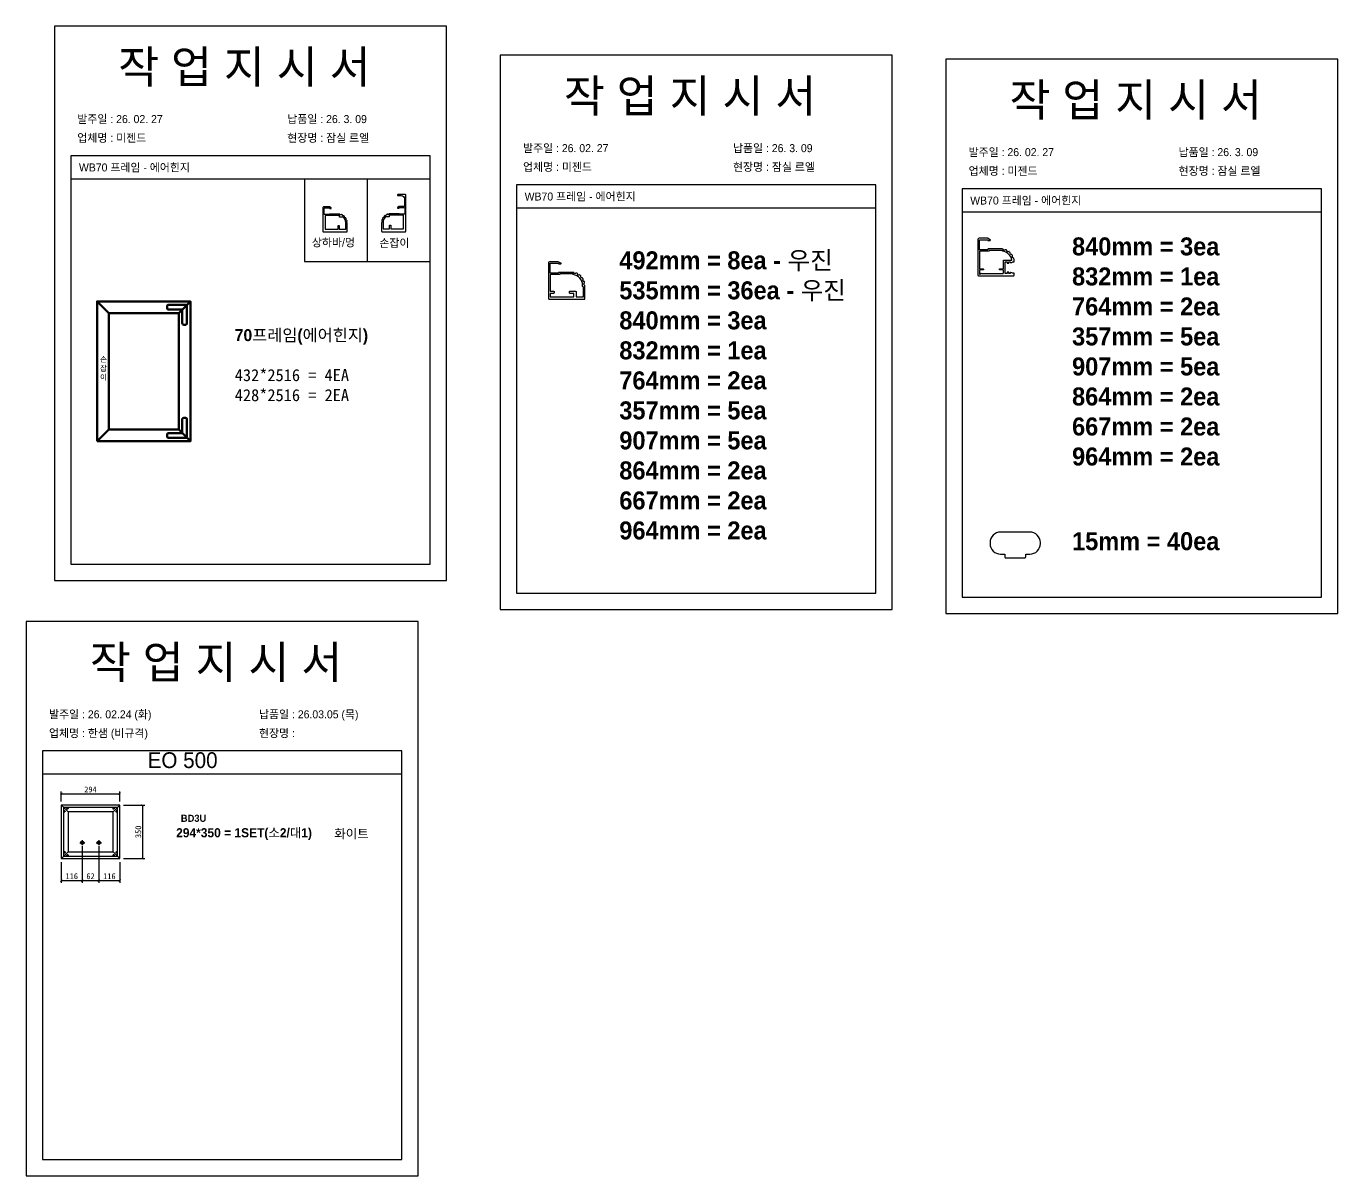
# Model space of a CAD drawing. Header units: millimetres. Extents: x -44117 to 256353, y -2095463 to 65325.
# Drawn here: x 113216 to 118837, y -745975 to -741048 of the extents above; entities that cross this region are included whole.
import ezdxf

# ---------------------------------------------------------------- set-up
doc = ezdxf.new("R2010")
doc.units = ezdxf.units.MM
doc.header["$LTSCALE"] = 10
doc.linetypes.add('CENTER', pattern=[50.8, 31.75, -6.35, 6.35, -6.35])
doc.linetypes.add('HIDDEN', pattern=[9.525, 6.35, -3.175])
doc.layers.add('CENTER', color=4, linetype='CENTER')
doc.layers.add('HIDDEN', color=3, linetype='HIDDEN')
doc.layers.add('Layer1', color=7, linetype='Continuous', lineweight=70)
doc.styles.add('MtX_Gulim', font='')
doc.styles.get('MtX_Gulim').set_extended_font_data('Gulim', bold=True)
doc.dimstyles.new('ISO-25', dxfattribs={"dimtxt": 2.5, "dimasz": 2.5, "dimexe": 1, "dimexo": 1, "dimtad": 1, "dimtxsty": 'Standard', "dimblk": 'ARCHTICK', "dimcen": 2.5, "dimadec": 0, "dimazin": 0, "dimtfac": 1, "dimtmove": 0, "dimatfit": 3, "dimfxl": 0, "dimarcsym": 0})

# ---------------------------------------------------------------- blocks, each defined once
blk = doc.blocks.new('28-B')
blk.add_circle((0, 0), 10)
at = {"layer": 'CENTER'}
for p, q in [((-16.7, 0), (16.7, 0)), ((0, 16.7), (0, -16.7))]:
    blk.add_line(p, q, dxfattribs=at)
blk = doc.blocks.new('_ArchTick')
at = {"color": 0, "linetype": 'ByBlock', "const_width": 0.15}
blk.add_lwpolyline([(-0.5, -0.5), (0.5, 0.5)], dxfattribs=at)
blk = doc.blocks.new('*D5008')
at = {"color": 0, "lineweight": -2}
for p, q in [((113455.7, -744562.5), (113455.7, -744720.2)), ((113365.7, -744630.6), (113365.7, -744720.2)), ((113365.7, -744710.2), (113455.7, -744710.2))]:
    blk.add_line(p, q, dxfattribs=at)
at = {"layer": 'Defpoints', "color": 0}
for p in [(113455.7, -744547.5), (113365.7, -744615.6), (113455.7, -744710.2)]:
    blk.add_point(p, dxfattribs=at)
at = {"color": 0, "lineweight": -2, "xscale": 10, "yscale": 10, "zscale": 10, "rotation": 180}
blk.add_blockref('_ArchTick', (113365.7, -744710.2), dxfattribs=at)
at = {"color": 0, "lineweight": -2, "xscale": 10, "yscale": 10, "zscale": 10}
blk.add_blockref('_ArchTick', (113455.7, -744710.2), dxfattribs=at)
at = {"color": 0, "insert": (113410.7, -744691.4), "char_height": 25, "attachment_point": 5}
blk.add_mtext('116', dxfattribs=at)
blk = doc.blocks.new('*D5009')
at = {"color": 0, "lineweight": -2}
for p, q in [((113527, -744562.5), (113527, -744720.2)), ((113617, -744630.6), (113617, -744720.2)), ((113527, -744710.2), (113617, -744710.2))]:
    blk.add_line(p, q, dxfattribs=at)
at = {"layer": 'Defpoints', "color": 0}
for p in [(113527, -744547.5), (113617, -744615.6), (113617, -744710.2)]:
    blk.add_point(p, dxfattribs=at)
at = {"color": 0, "lineweight": -2, "xscale": 10, "yscale": 10, "zscale": 10, "rotation": 180}
blk.add_blockref('_ArchTick', (113527, -744710.2), dxfattribs=at)
at = {"color": 0, "lineweight": -2, "xscale": 10, "yscale": 10, "zscale": 10}
blk.add_blockref('_ArchTick', (113617, -744710.2), dxfattribs=at)
at = {"color": 0, "insert": (113572, -744691.4), "char_height": 25, "attachment_point": 5}
blk.add_mtext('116', dxfattribs=at)
blk = doc.blocks.new('*D5010')
at = {"color": 0, "lineweight": -2}
for p, q in [((113455.7, -744562.5), (113455.7, -744720.2)), ((113527, -744562.5), (113527, -744720.2)), ((113455.7, -744710.2), (113527, -744710.2))]:
    blk.add_line(p, q, dxfattribs=at)
at = {"layer": 'Defpoints', "color": 0}
for p in [(113455.7, -744547.5), (113527, -744547.5), (113527, -744710.2)]:
    blk.add_point(p, dxfattribs=at)
at = {"color": 0, "lineweight": -2, "xscale": 10, "yscale": 10, "zscale": 10, "rotation": 180}
blk.add_blockref('_ArchTick', (113455.7, -744710.2), dxfattribs=at)
at = {"color": 0, "lineweight": -2, "xscale": 10, "yscale": 10, "zscale": 10}
blk.add_blockref('_ArchTick', (113527, -744710.2), dxfattribs=at)
at = {"color": 0, "insert": (113491.3, -744691.4), "char_height": 25, "attachment_point": 5}
blk.add_mtext('62', dxfattribs=at)
blk = doc.blocks.new('*D5011')
at = {"color": 0, "lineweight": -2}
for p, q in [((113632, -744387.1), (113724.6, -744387.1)), ((113714.6, -744387.1), (113714.6, -744614.9)), ((113632, -744614.9), (113724.6, -744614.9))]:
    blk.add_line(p, q, dxfattribs=at)
at = {"layer": 'Defpoints', "color": 0}
for p in [(113617, -744387.1), (113617, -744614.9), (113714.6, -744614.9)]:
    blk.add_point(p, dxfattribs=at)
at = {"color": 0, "lineweight": -2, "xscale": 10, "yscale": 10, "zscale": 10}
for p, rotation in [((113714.6, -744387.1), 90), ((113714.6, -744614.9), 270)]:
    blk.add_blockref('_ArchTick', p, dxfattribs=dict(at, rotation=rotation))
at = {"color": 0, "insert": (113695.8, -744501), "char_height": 25, "attachment_point": 5, "rotation": 90}
blk.add_mtext('350', dxfattribs=at)
blk = doc.blocks.new('*D5012')
at = {"color": 0, "lineweight": -2}
for p, q in [((113365.7, -744371.5), (113365.7, -744328.2)), ((113365.7, -744338.2), (113616.3, -744338.2)), ((113616.3, -744371.5), (113616.3, -744328.2))]:
    blk.add_line(p, q, dxfattribs=at)
at = {"layer": 'Defpoints', "color": 0}
for p in [(113616.3, -744338.2), (113365.7, -744386.5), (113616.3, -744386.5)]:
    blk.add_point(p, dxfattribs=at)
at = {"color": 0, "lineweight": -2, "xscale": 10, "yscale": 10, "zscale": 10, "rotation": 180}
blk.add_blockref('_ArchTick', (113365.7, -744338.2), dxfattribs=at)
at = {"color": 0, "lineweight": -2, "xscale": 10, "yscale": 10, "zscale": 10}
blk.add_blockref('_ArchTick', (113616.3, -744338.2), dxfattribs=at)
at = {"color": 0, "insert": (113491, -744319.5), "char_height": 25, "attachment_point": 5}
blk.add_mtext('294', dxfattribs=at)

msp = doc.modelspace()

# ---------------------------------------------------------------- linework, layer by layer
for p, q in [((114946.84567, -741602.95347), (113406.84567, -741602.95347)), ((114946.84567, -741702.95347), (113406.84567, -741702.95347)), ((114677.56589, -741702.95347), (114677.56589, -742055.97204)), ((116857.33806, -741727.52558), (115317.33806, -741727.52558)), ((118767.22094, -741744.64504), (117227.22094, -741744.64504)), ((116857.33806, -741827.52558), (115317.33806, -741827.52558)), ((118767.22094, -741844.64504), (117227.22094, -741844.64504)), ((114825.58387, -744154.48465), (113285.58387, -744154.48465)), ((114825.58387, -744254.48465), (113285.58387, -744254.48465)), ((113365.67679, -744386.78476), (113365.67679, -744615.26943)), ((113366.33305, -744387.11368, 94.77377), (113365.67679, -744387.11368, 94.77377)), ((113616.65804, -744386.45741), (113366.00413, -744386.45741)), ((113366.33305, -744387.11368, 94.77377), (113366.33305, -744386.45741, 94.77377)), ((113394.87569, -744415.65632), (113366.33305, -744387.11368)), ((113607.29606, -744396.14674), (113375.36611, -744396.14674)), ((113375.36611, -744396.14674), (113375.36611, -744605.90745)), ((113587.78648, -744415.65632), (113394.87569, -744415.65632)), ((113394.87569, -744415.65632), (113394.87569, -744586.39787)), ((113587.78648, -744415.65632), (113616.32912, -744387.11368)), ((113587.78648, -744586.39787), (113587.78648, -744415.65632)), ((113607.29606, -744605.90745), (113607.29606, -744396.14674)), ((113616.32912, -744387.11368, 94.77377), (113616.32912, -744386.45741, 94.77377)), ((113616.32912, -744387.11368, 94.77377), (113616.32912, -744386.45741, 94.77377)), ((113616.32912, -744387.11368, 94.77377), (113616.98539, -744387.11368, 94.77377)), ((113616.32912, -744387.11368, 94.77377), (113616.98539, -744387.11368, 94.77377)), ((113616.98539, -744615.26943), (113616.98539, -744386.78476)), ((113366.33305, -744614.94051, 94.77377), (113365.67679, -744614.94051, 94.77377)), ((113366.00413, -744615.59677), (113616.65804, -744615.59677)), ((113394.87569, -744586.39787), (113366.33305, -744614.94051)), ((113366.33305, -744614.94051, 94.77377), (113366.33305, -744615.59677, 94.77377)), ((113375.36611, -744605.90745), (113607.29606, -744605.90745)), ((113394.87569, -744586.39787), (113587.78648, -744586.39787)), ((113587.78204, -744586.39787), (113616.33122, -744614.94051)), ((113614.3689, -744615.59903), (113614.36665, -744615.59677)), ((113616.32912, -744614.94051, 94.77377), (113616.98539, -744614.94051, 94.77377)), ((113616.32912, -744614.94051, 94.77377), (113616.32912, -744615.59677, 94.77377)), ((113616.32912, -744614.94051, 94.77377), (113616.98539, -744614.94051, 94.77377)), ((113616.32912, -744614.94051, 94.77377), (113616.32912, -744615.59677, 94.77377))]:
    msp.add_line(p, q)
for points in [[(113336.84567, -743423.78375), (115016.84567, -743423.78375), (115016.84567, -741047.78375), (113336.84567, -741047.78375)], [(115247.33806, -743548.35586), (116927.33806, -743548.35586), (116927.33806, -741172.35586), (115247.33806, -741172.35586)], [(117157.22094, -743565.47532), (118837.22094, -743565.47532), (118837.22094, -741189.47532), (117157.22094, -741189.47532)], [(114946.84567, -741702.95347), (114408.28611, -741702.95347), (114408.28611, -742055.97204), (114946.84567, -742055.97204)], [(113215.58387, -745975.31493), (114895.58387, -745975.31493), (114895.58387, -743599.31493), (113215.58387, -743599.31493)]]:
    msp.add_lwpolyline(points, close=True)
for points in [[(113406.84567, -741602.95347), (113406.84567, -743353.78375), (114946.84567, -743353.78375), (114946.84567, -741602.95347)], [(115317.33806, -741727.52558), (115317.33806, -743478.35586), (116857.33806, -743478.35586), (116857.33806, -741727.52558)], [(117227.22094, -741744.64504), (117227.22094, -743495.47532), (118767.22094, -743495.47532), (118767.22094, -741744.64504)], [(113285.58387, -744154.48465), (113285.58387, -745905.31493), (114825.58387, -745905.31493), (114825.58387, -744154.48465)]]:
    msp.add_lwpolyline(points)
at = {"color": 7}
for points in [[(114815.4588, -741773.77522, 0.2301863539), (114817.55739, -741773.77522, -0.2466321039), (114819.41719, -741773.75337, 0.118515719), (114820.50809, -741774.01563), (114822.53593, -741774.01563, -0.4173893777), (114836.60669, -741787.93482), (114836.60669, -741821.22213), (114814.80431, -741821.22213), (114807.44014, -741825.27948, 0.855700792), (114807.80669, -741827.62213), (114812.60669, -741827.62213, 0.4142135624), (114813.80669, -741826.42213), (114813.80669, -741826.02213, -0.4142135624), (114814.60669, -741825.22213), (114836.60669, -741825.22213, -0.4142135624), (114837.80669, -741826.42213), (114837.80669, -741852.82213, -0.4142135624), (114836.60669, -741854.02213), (114814.60669, -741854.02213, -0.4142135624), (114813.80669, -741853.22213), (114813.80669, -741852.82213, 0.4142135624), (114812.60669, -741851.62213), (114775.41682, -741851.62213, 0.0308511276), (114770.88848, -741851.90181, 0.4241230691), (114769.85092, -741853.28041, -0.4043730092), (114768.89326, -741854.64635, 0.022416536), (114765.89547, -741855.36606, -0.4043730092), (114764.42206, -741854.58376, 0.424123069), (114762.87172, -741853.82646, 0.022416536), (114759.82471, -741855.08857, 0.4241230691), (114759.26394, -741856.72032, -0.4043730092), (114758.77525, -741858.31535, 0.022416536), (114756.14659, -741859.92619, -0.4043730092), (114754.50355, -741859.63749, 0.424123069), (114752.79507, -741859.39634, 0.022416536), (114750.28721, -741861.53826, 0.4241230691), (114750.25812, -741863.26343, -0.4043730092), (114750.28624, -741864.93141, 0.022416536), (114748.28402, -741867.27571, -0.4043730092), (114746.63218, -741867.50887, 0.424123069), (114744.93279, -741867.80747, 0.022416536), (114743.20956, -741870.61953, 0.4241230691), (114743.71501, -741872.26925, -0.4043730092), (114744.25719, -741873.8469, 0.022416536), (114743.07739, -741876.69519, -0.4043730092), (114741.57845, -741877.42738, 0.4241230691), (114740.05451, -741878.23651, 0.022416536), (114739.28459, -741881.44344, 0.424123069), (114740.27509, -741882.85623, -0.4043730092), (114741.27825, -741884.18912, 0.022416536), (114741.03637, -741887.26258, -0.4043730092), (114739.83705, -741888.42213), (114739.81682, -741888.42213, 0.4142135624), (114738.61682, -741889.62213), (114738.61682, -741926.41563, 0.4142135624), (114740.61682, -741928.41563), (114840.60669, -741928.41563, 0.4142135624), (114842.60669, -741926.41563), (114842.60669, -741771.21563, 0.4142135624), (114840.60669, -741769.21563), (114808.60669, -741769.21563, 0.4142135624), (114806.60669, -741771.21563), (114806.60669, -741772.01563, 0.4142135624), (114808.60669, -741774.01563, 0.1244779229), (114809.55739, -741773.77522, -0.2466321039), (114811.41719, -741773.75337, 0.2404082058), (114813.599, -741773.75337, -0.2466321039), (114815.4588, -741773.77522)], [(114771.80669, -741858.02213), (114771.80669, -741865.22213), (114755.77197, -741865.22213, 0.2205202393), (114745.01682, -741888.42213), (114745.01682, -741916.42213), (114772.60669, -741916.42213), (114772.60669, -741901.22213, -0.4142135624), (114773.40669, -741900.42213), (114777.00669, -741900.42213, -0.4142135624), (114777.80669, -741901.22213), (114777.80669, -741916.42213), (114832.60669, -741916.42213), (114832.60669, -741858.02213), (114771.80669, -741858.02213)], [(114771.80669, -741858.02213), (114771.80669, -741865.22213), (114755.77197, -741865.22213, 0.2205202393), (114745.01682, -741888.42213), (114745.01682, -741916.42213), (114772.60669, -741916.42213), (114772.60669, -741901.22213, -0.4142135624), (114773.40669, -741900.42213), (114777.00669, -741900.42213, -0.4142135624), (114777.80669, -741901.22213), (114777.80669, -741916.42213), (114832.60669, -741916.42213), (114832.60669, -741858.02213), (114771.80669, -741858.02213)]]:
    msp.add_lwpolyline(points, format="xyb", close=True, dxfattribs=at)
for points in [[(114489.20662, -741929.51877), (114589.19649, -741929.51877, 0.4142135624), (114591.19649, -741927.51877), (114591.19649, -741890.72527, 0.4142135624), (114589.99649, -741889.52527), (114589.97626, -741889.52527, -0.4043730092), (114588.77694, -741888.36572, 0.022416536), (114588.53505, -741885.29225, -0.4043730092), (114589.53821, -741883.95937, 0.424123069), (114590.52871, -741882.54657, 0.022416536), (114589.7588, -741879.33964, 0.424123069), (114588.23486, -741878.53051, -0.4043730092), (114586.73592, -741877.79833, 0.022416536), (114585.55612, -741874.95004, -0.4043730092), (114586.09829, -741873.37239, 0.424123069), (114586.60374, -741871.72266, 0.022416536), (114584.88051, -741868.91061, 0.424123069), (114583.18113, -741868.612, -0.4043730092), (114581.52929, -741868.37885, 0.022416536), (114579.52706, -741866.03454, -0.4043730092), (114579.55518, -741864.36657, 0.4241230691), (114579.5261, -741862.64139, 0.022416536), (114577.01824, -741860.49948, 0.424123069), (114575.30975, -741860.74063, -0.4043730092), (114573.66671, -741861.02933, 0.022416536), (114571.03805, -741859.41849, -0.4043730092), (114570.54937, -741857.82346, 0.424123069), (114569.9886, -741856.19171, 0.022416536), (114566.94159, -741854.9296, 0.4241230691), (114565.39124, -741855.6869, -0.4043730092), (114563.91783, -741856.46919, 0.022416536), (114560.92005, -741855.74949, -0.4043730092), (114559.96239, -741854.38354, 0.424123069), (114558.92483, -741853.00494, 0.0308511276), (114554.39649, -741852.72527), (114517.20662, -741852.72527, 0.4142135624), (114516.00662, -741853.92527), (114516.00662, -741854.32527, -0.4142135624), (114515.20662, -741855.12527), (114493.20662, -741855.12527, -0.4142135624), (114492.00662, -741853.92527), (114492.00662, -741827.52527, -0.4142135624), (114493.20662, -741826.32527), (114515.20662, -741826.32527, -0.4142135624), (114516.00662, -741827.12527), (114516.00662, -741827.52527, 0.4142135624), (114517.20662, -741828.72527), (114522.00662, -741828.72527, 0.855700792), (114522.37316, -741826.38262), (114515.009, -741822.32527), (114491.20662, -741822.32527, 0.4142135624), (114487.20662, -741826.32527), (114487.20662, -741927.51877, 0.4142135623), (114489.20662, -741929.51877)], [(114558.00662, -741866.32527), (114558.00662, -741859.12527), (114497.20662, -741859.12527), (114497.20662, -741917.52527), (114552.00662, -741917.52527), (114552.00662, -741902.32527, -0.4142135624), (114552.80662, -741901.52527), (114556.40662, -741901.52527, -0.4142135624), (114557.20662, -741902.32527), (114557.20662, -741917.52527), (114584.79649, -741917.52527), (114584.79649, -741889.52527, 0.2205202393), (114574.04133, -741866.32527), (114558.00662, -741866.32527)], [(117339.20962, -742002.5113, 0.4142135624), (117337.40962, -742004.3113), (117337.40962, -742004.9113, -0.4142135624), (117336.20962, -742006.1113), (117303.20962, -742006.1113, -0.4142135624), (117301.40962, -742004.3113), (117301.40962, -741964.7113, -0.4142135624), (117303.20962, -741962.9113), (117336.20962, -741962.9113, -0.4142135624), (117337.40962, -741964.1113), (117337.40962, -741964.7113, 0.4142135624), (117339.20962, -741966.5113), (117346.40962, -741966.5113, 0.855700792), (117346.95944, -741962.99733), (117335.91319, -741956.9113), (117300.20962, -741956.9113, 0.4142135624), (117294.20962, -741962.9113), (117294.20962, -742114.70155, 0.4142135623), (117297.20962, -742117.70155), (117447.19443, -742117.70155, 0.4142135624), (117450.19443, -742114.70155), (117450.19443, -742107.50155, 0.4142135624), (117448.99443, -742106.30155), (117444.3516, -742106.30155, -0.1357168379), (117443.73508, -742106.13107, 0.1201861936), (117434.90773, -742103.3971, 0.4322308638), (117433.63443, -742104.59486), (117433.63443, -742106.30155, -0.4142135624), (117432.43443, -742107.50155), (117428.59443, -742107.50155, -0.4142135624), (117427.39443, -742106.30155), (117427.39443, -742102.70155, 0.4142135624), (117426.19443, -742101.50155), (117421.39443, -742101.50155, 0.4142135624), (117420.19443, -742102.70155), (117420.19443, -742106.30155, -0.4142135624), (117418.99443, -742107.50155), (117412.39443, -742107.50155, -0.4142135624), (117411.19443, -742106.30155), (117411.19443, -742058.30155, -0.4142135624), (117412.39443, -742057.10155), (117418.99443, -742057.10155, -0.4142135624), (117420.19443, -742058.30155), (117420.19443, -742061.90155, 0.4142135624), (117421.39443, -742063.10155), (117426.19443, -742063.10155, 0.4142135624), (117427.39443, -742061.90155), (117427.39443, -742058.30155, -0.4142135624), (117428.59443, -742057.10155), (117432.43443, -742057.10155, -0.4142135624), (117433.63443, -742058.30155), (117433.63443, -742060.00824, 0.4322308638), (117434.90773, -742061.206, 0.1201861936), (117443.73508, -742058.47204, -0.1357168379), (117444.3516, -742058.30155), (117448.99443, -742058.30155, 0.4142135624), (117450.19443, -742057.10155), (117450.19443, -742055.51497, 0.0794847645), (117450.13453, -742055.1406, 0.0585310905), (117448.03789, -742042.43286, 0.424123069), (117445.75198, -742041.21917, -0.4043730092), (117443.50357, -742040.12089, 0.022416536), (117441.73387, -742035.84845, -0.4043730092), (117442.54714, -742033.48198, 0.424123069), (117443.30531, -742031.00739, 0.022416536), (117440.72046, -742026.78931, 0.424123069), (117438.17138, -742026.3414, -0.4043730092), (117435.69363, -742025.99167, 0.022416536), (117432.69029, -742022.47521, -0.4043730092), (117432.73247, -742019.97326, 0.4241230691), (117432.68884, -742017.38549, 0.022416536), (117428.92705, -742014.17262, 0.424123069), (117426.36432, -742014.53434, -0.4043730092), (117423.89977, -742014.9674, 0.022416536), (117419.95677, -742012.55113, -0.4043730092), (117419.22374, -742010.15859, 0.4241230691), (117418.38259, -742007.71096, 0.022416536), (117413.81208, -742005.81779, 0.4241230691), (117411.48656, -742006.95374, -0.4043730092), (117409.27644, -742008.12719, 0.022416536), (117404.77977, -742007.04763, -0.4043730092), (117403.34328, -742004.99871, 0.4241230691), (117401.78694, -742002.93081, 0.0308511276), (117394.99443, -742002.5113), (117339.20962, -742002.5113)], [(115457.09882, -742217.95067), (115607.08363, -742217.95067, 0.4142135624), (115610.08363, -742214.95067), (115610.08363, -742159.76041, 0.4142135624), (115608.28363, -742157.96041), (115608.25328, -742157.96041, -0.4043730092), (115606.45431, -742156.22109, 0.022416536), (115606.09148, -742151.6109, -0.4043730092), (115607.59621, -742149.61156, 0.424123069), (115609.08197, -742147.49237, 0.022416536), (115607.92709, -742142.68198, 0.424123069), (115605.64119, -742141.46828, -0.4043730092), (115603.39278, -742140.37, 0.022416536), (115601.62308, -742136.09757, -0.4043730092), (115602.43634, -742133.7311, 0.424123069), (115603.19451, -742131.25651, 0.022416536), (115600.60967, -742127.03842, 0.424123069), (115598.06059, -742126.59052, -0.4043730092), (115595.58283, -742126.24079, 0.022416536), (115592.57949, -742122.72433, -0.4043730092), (115592.62167, -742120.22237, 0.4241230691), (115592.57805, -742117.63461, 0.022416536), (115588.81625, -742114.42173, 0.424123069), (115586.25352, -742114.78346, -0.4043730092), (115583.78897, -742115.21651, 0.022416536), (115579.84598, -742112.80024, -0.4043730092), (115579.11294, -742110.4077, 0.424123069), (115578.27179, -742107.96008, 0.022416536), (115573.70128, -742106.06691, 0.4241230691), (115571.37576, -742107.20286, -0.4043730092), (115569.16565, -742108.3763, 0.022416536), (115564.66897, -742107.29675, -0.4043730092), (115563.23248, -742105.24783, 0.424123069), (115561.67614, -742103.17993, 0.0308511276), (115554.88363, -742102.76041), (115499.09882, -742102.76041, 0.4142135624), (115497.29882, -742104.56041), (115497.29882, -742105.16041, -0.4142135624), (115496.09882, -742106.36041), (115463.09882, -742106.36041, -0.4142135624), (115461.29882, -742104.56041), (115461.29882, -742064.96041, -0.4142135624), (115463.09882, -742063.16041), (115496.09882, -742063.16041, -0.4142135624), (115497.29882, -742064.36041), (115497.29882, -742064.96041, 0.4142135624), (115499.09882, -742066.76041), (115506.29882, -742066.76041, 0.855700792), (115506.84864, -742063.24644), (115495.80239, -742057.16041), (115460.09882, -742057.16041, 0.4142135624), (115454.09882, -742063.16041), (115454.09882, -742214.95067, 0.4142135623)], [(117499.60304, -743323.16103), (117499.60304, -743310.56103), (117517.60304, -743310.56103, 0.4142135624), (117562.60304, -743265.56103), (117562.60304, -743261.06103, 0.4142135624), (117517.60304, -743216.06103), (117391.60304, -743216.06103, 0.4142135624), (117346.60304, -743261.06103), (117346.60304, -743265.56103, 0.4142135624), (117391.60304, -743310.56103), (117409.60304, -743310.56103), (117409.60304, -743323.16103, 0.4142135624), (117412.30304, -743325.86103), (117496.90304, -743325.86103, 0.4142135624)]]:
    msp.add_lwpolyline(points, format="xyb", close=True)
for points in [[(117311.09092, -742107.50155), (117402.17962, -742107.50155, 0.4142135624), (117403.97962, -742105.70155), (117403.97962, -742094.30155, 0.4142135624), (117402.17962, -742092.50155), (117388.97962, -742092.50155, -0.4142135624), (117387.17962, -742090.70155), (117387.17962, -742089.50155, -0.4142135624), (117388.97962, -742087.70155), (117402.17962, -742087.70155, 0.4142135624), (117403.97962, -742085.90155), (117403.97962, -742052.3113, -0.4142135624), (117405.77962, -742050.5113), (117440.02242, -742050.5113, 0.3294951956), (117400.40962, -742012.1113), (117400.40962, -742012.1113, 0.4142135624), (117396.80962, -742008.5113), (117345.20962, -742008.5113, 0.4142135624), (117343.40962, -742010.3113), (117343.40962, -742010.9113, -0.4142135624), (117342.20962, -742012.1113), (117303.20962, -742012.1113, 0.4142135624), (117301.40962, -742013.9113), (117301.40962, -742085.90155, 0.4142135624), (117303.20962, -742087.70155), (117316.40962, -742087.70155, -0.4142135624), (117318.20962, -742089.50155), (117318.20962, -742090.70155, -0.4142135624), (117316.40962, -742092.50155), (117303.20962, -742092.50155, 0.4142135624), (117301.40962, -742094.30155), (117301.40962, -742109.30155, 0.6516899091), (117304.42261, -742110.63146), (117307.99663, -742107.37164, -0.3444690404), (117310.20733, -742107.20336, 0.1479411349), (117311.20505, -742107.50517)], [(115604.08363, -742187.95067), (115604.08363, -742166.35113, 0.3645795837), (115600.53698, -742163.36864), (115600.53698, -742158.35303, 0.3756973322), (115560.29882, -742112.36041), (115560.29882, -742112.36042, 0.4142135624), (115556.69882, -742108.76042), (115505.09882, -742108.76042, 0.4142135624), (115503.29882, -742110.56042), (115503.29882, -742111.16041, -0.4142135624), (115502.09882, -742112.36041), (115463.09882, -742112.36041, 0.4142135624), (115461.29882, -742114.16041), (115461.29882, -742181.95067, 0.4142135624), (115463.09882, -742183.75067), (115476.29882, -742183.75067, -0.4142135624), (115478.09882, -742185.55067), (115478.09882, -742190.95067, -0.4142135624), (115476.29882, -742192.75067), (115463.09882, -742192.75067, 0.4142135624), (115461.29882, -742194.55067), (115461.29882, -742205.95067, 0.4142135624), (115463.09882, -742207.75067), (115561.49882, -742207.75067, 0.4142135624), (115563.29882, -742205.95067), (115563.29882, -742192.75067), (115545.88382, -742192.75067, -0.4142135624), (115544.08382, -742190.95067), (115544.08382, -742185.55067, -0.4142135624), (115545.88382, -742183.75067), (115570.49882, -742183.75067, -0.4142135624), (115572.29882, -742185.55067), (115572.29882, -742205.95067, 0.4142135624), (115574.09882, -742207.75067), (115598.11162, -742207.75067), (115602.28363, -742207.75067, 0.4142135624), (115604.08363, -742205.95067), (115604.08363, -742166.35113)]]:
    msp.add_lwpolyline(points, format="xyb")
for centre, start, end in [((113366.00413, -744386.78476), 90, 180), ((113616.65804, -744386.78476), 0, 90), ((113366.00413, -744615.26943), 180, 270), ((113616.65804, -744615.26943), 270, 0)]:
    msp.add_arc(centre, 0.32734, start, end)
at = {"layer": 'CENTER'}
for p, q in [((113384.33973, -744413.29945), (113374.51947, -744413.29945)), ((113379.42515, -744418.20958), (113379.42515, -744408.38932)), ((113397.42896, -744400.20578), (113387.6087, -744400.20578)), ((113392.51883, -744405.12035), (113392.51883, -744395.3001)), ((113585.23322, -744400.20578), (113595.05348, -744400.20578)), ((113590.14335, -744405.12035), (113590.14335, -744395.3001)), ((113598.32245, -744413.29945), (113608.1427, -744413.29945)), ((113603.23702, -744418.20958), (113603.23702, -744408.38932)), ((113379.42515, -744583.8446), (113379.42515, -744593.66486)), ((113603.23702, -744583.8446), (113603.23702, -744593.66486)), ((113384.33973, -744588.75474), (113374.51947, -744588.75474)), ((113397.42896, -744601.84841), (113387.6087, -744601.84841)), ((113392.51883, -744596.93383), (113392.51883, -744606.75409)), ((113585.23322, -744601.84841), (113595.05348, -744601.84841)), ((113590.14335, -744596.93383), (113590.14335, -744606.75409)), ((113598.32245, -744588.75474), (113608.1427, -744588.75474))]:
    msp.add_line(p, q, dxfattribs=at)
at = {"layer": 'HIDDEN'}
for centre, radius in [((113379.4296, -744413.29945), 2.61874), ((113379.4296, -744413.29945), 0.98203), ((113392.51883, -744400.21022), 2.61874), ((113392.51883, -744400.21022), 0.98203), ((113590.14335, -744400.21022), 2.61874), ((113590.14335, -744400.21022), 0.98203), ((113603.23258, -744413.29945), 2.61874), ((113603.23258, -744413.29945), 0.98203), ((113379.4296, -744588.75473), 2.61874), ((113379.4296, -744588.75473), 0.98203), ((113392.51883, -744601.84396), 2.61874), ((113392.51883, -744601.84396), 0.98203), ((113590.14335, -744601.84396), 2.61874), ((113590.14335, -744601.84396), 0.98203), ((113603.23258, -744588.75473), 2.61874), ((113603.23258, -744588.75473), 0.98203)]:
    msp.add_circle(centre, radius, dxfattribs=at)
at = {"layer": 'Layer1'}
for p, q in [((113569.5475, -742277.07127), (113519.5475, -742227.07127)), ((113869.5475, -742277.07127), (113919.5475, -742227.07127)), ((113919.5475, -742227.07127), (113869.5475, -742277.07127)), ((113569.5475, -742777.07127), (113519.5475, -742827.07127)), ((113919.5475, -742827.07127), (113869.5475, -742777.07127))]:
    msp.add_line(p, q, dxfattribs=at)
for points in [[(113519.5475, -742827.07127), (113919.5475, -742827.07127), (113919.5475, -742227.07127), (113519.5475, -742227.07127)], [(113569.5475, -742777.07127), (113869.5475, -742777.07127), (113869.5475, -742277.07127), (113569.5475, -742277.07127)]]:
    msp.add_lwpolyline(points, close=True, dxfattribs=at)
for points in [[(113899.5475, -742327.07127), (113889.5475, -742327.07127, -0.4142135624), (113884.5475, -742322.07127), (113884.5475, -742262.07127), (113824.5475, -742262.07127, -0.4142135624), (113819.5475, -742257.07127), (113819.5475, -742247.07127, -0.4142135624), (113824.5475, -742242.07127), (113904.5475, -742242.07127), (113904.5475, -742322.07127, -0.4142135624)], [(113899.5475, -742727.07127), (113889.5475, -742727.07127, 0.4142135624), (113884.5475, -742732.07127), (113884.5475, -742792.07127), (113824.5475, -742792.07127, 0.4142135624), (113819.5475, -742797.07127), (113819.5475, -742807.07127, 0.4142135624), (113824.5475, -742812.07127), (113904.5475, -742812.07127), (113904.5475, -742732.07127, 0.4142135624)]]:
    msp.add_lwpolyline(points, format="xyb", close=True, dxfattribs=at)

# ---------------------------------------------------------------- block references
at = {"layer": 'HIDDEN', "xscale": 0.6546838817921342, "yscale": 0.6546838817921342, "zscale": 0.6546838817921342}
for p in [(113455.69582, -744547.50965), (113526.96635, -744547.50965)]:
    msp.add_blockref('28-B', p, dxfattribs=at)

# ---------------------------------------------------------------- texts
at = {"linetype": 'Continuous', "style": 'MtX_Gulim'}
msp.add_text('BD3U', height=30.555632, dxfattribs=at).set_placement((113878.43892, -744458.19465))
at = {"attachment_point": 1}
for s, width, gutter_width, heights, insert, char_height in [('{\\fGulim|b0|i0|c129|p50;작 업 지 시 서}', 3307.3198183, 12.5, [-155.84554], (113609.65228, -741151.94626), 140), ('{\\fGulim|b0|i0|c129|p50;작 업 지 시 서}', 3307.3198183, 12.5, [-155.84554], (115520.14466, -741276.51837), 140), ('{\\fGulim|b0|i0|c129|p50;작 업 지 시 서}', 3307.3198183, 12.5, [-155.84554], (117430.02754, -741293.63783), 140), ('{\\fGulim|b0|i0|c129|p50;발주일 : 26. 02. 27}', 3307.3198183, 12.5, [38.18216], (113434.44292, -741428.66668), 34.3), ('{\\fGulim|b0|i0|c129|p50;납품일 : 26. 3. 09}', 3307.3198183, 12.5, [37.67976], (114334.4209, -741428.66668), 34.3), ('{\\fGulim|b0|i0|c129|p50;업체명 : 미젠드}', 3307.3198183, 12.5, [36.11279], (113434.44292, -741509.32286), 34.3), ('{\\fGulim|b0|i0|c129|p50;현장명 : 잠실 르엘}', 3307.3198183, 12.5, [38.2735], (114334.4209, -741509.32286), 34.3), ('{\\fGulim|b0|i0|c129|p50;발주일 : 26. 02. 27}', 3307.3198183, 12.5, [38.18216], (115344.93531, -741553.23879), 34.3), ('{\\fGulim|b0|i0|c129|p50;납품일 : 26. 3. 09}', 3307.3198183, 12.5, [37.67976], (116244.91329, -741553.23879), 34.3), ('{\\fGulim|b0|i0|c129|p50;발주일 : 26. 02. 27}', 3307.3198183, 12.5, [38.18216], (117254.81819, -741570.35825), 34.3), ('{\\fGulim|b0|i0|c129|p50;납품일 : 26. 3. 09}', 3307.3198183, 12.5, [37.67976], (118154.79617, -741570.35825), 34.3), ('{\\fGulim|b0|i0|c129|p50;WB70 프레임 - 에어힌지}', 3307.3198183, 12.5, [-38.22783], (113441.48512, -741635.98896), 34.3), ('{\\fGulim|b0|i0|c129|p50;업체명 : 미젠드}', 3307.3198183, 12.5, [36.11279], (115344.93531, -741633.89497), 34.3), ('{\\fGulim|b0|i0|c129|p50;현장명 : 잠실 르엘}', 3307.3198183, 12.5, [38.2735], (116244.91329, -741633.89497), 34.3), ('{\\fGulim|b0|i0|c129|p50;업체명 : 미젠드}', 3307.3198183, 12.5, [36.11279], (117254.81819, -741651.01443), 34.3), ('{\\fGulim|b0|i0|c129|p50;현장명 : 잠실 르엘}', 3307.3198183, 12.5, [38.2735], (118154.79617, -741651.01443), 34.3), ('{\\fGulim|b0|i0|c129|p50;WB70 프레임 - 에어힌지}', 3307.3198183, 12.5, [-38.22783], (115351.97751, -741760.56107), 34.3), ('{\\fGulim|b0|i0|c129|p50;WB70 프레임 - 에어힌지}', 3307.3198183, 12.5, [-38.22783], (117261.86039, -741777.68053), 34.3), ('{\\fGulim|b0|i0|c129|p50;상하바/멍}', 3307.3198183, 12.5, [-41.60759], (114440.01345, -741957.51492), 34.3), ('{\\fGulim|b0|i0|c129|p50;손잡이}', 3307.3198183, 12.5, [-38.18216], (114729.08859, -741960.00168), 34.3), ('{\\fGulim|b1|i0|c129|p50;840mm = 3ea\\P832mm = 1ea\\P764mm = 2ea\\P357mm = 5ea\\P907mm = 5ea\\P864mm = 2ea\\P667mm = 2ea\\P964mm = 2ea}', 4960.9797274, 18.75, [1914.01548], (117698.34516, -741952.97451), 77.175), ('{\\fGulim|b1|i0|c129|p50;492mm = 8ea - 우진\\P535mm = 36ea - 우진\\P840mm = 3ea\\P832mm = 1ea\\P764mm = 2ea\\P357mm = 5ea\\P907mm = 5ea\\P864mm = 2ea\\P667mm = 2ea\\P964mm = 2ea}', 4960.9797274, 18.75, [1914.01548], (115757.74696, -742012.64333), 77.175), ('{\\fGulim|b1|i0|c129|p50;70프레임(에어힌지)}\\P\\P432*2516 = 4EA\\P428*2516 = 2EA', 3307.3198183, 12.5, [779.44612], (114109.29458, -742346.12646), 51.45), ('{\\fGulim|b0|i0|c129|p50;손\\P잡\\P이}', 291.2862081, 12.5, [-105.28252], (113531.98781, -742463.87634), 23.205), ('{\\fGulim|b1|i0|c129|p50;15mm = 40ea}', 4960.9797274, 18.75, [1914.01548], (117698.34516, -743216.56276), 77.175), ('{\\fGulim|b0|i0|c129|p50;작 업 지 시 서}', 3307.3198183, 12.5, [-155.84554], (113488.39048, -743703.47744), 140), ('\\pt11;{\\fGulim|b0|i0|c129|p50;발주일 : 26. 02.24 (화)}', 3307.3198183, 12.5, [34.50412], (113313.18112, -743980.19786), 34.3), ('{\\fGulim|b0|i0|c129|p50;납품일 : 26.03.05 (목)}', 3307.3198183, 12.5, [35.09023], (114213.1591, -743980.19786), 34.3), ('{\\fGulim|b0|i0|c129|p50;업체명 : 한샘 (비규격)}', 3307.3198183, 12.5, [36.11279], (113313.18112, -744060.85404), 34.3), ('{\\fGulim|b0|i0|c129|p50;현장명 : }', 3307.3198183, 12.5, [-38.2735], (114213.1591, -744060.85404), 34.3), ('{\\fGulim|b0|i0|c129|p50;EO 500}', 1597.0710432, 6.03612, [-69.31494], (113735.93989, -744160.01336), 67.6045736), ('{\\f굴림|b1|i0|c129|p50;294*350 = 1SET(소2/대1)}', 11862.5631537, 152.56307, [758.13502], (113858.18973, -744485.35752), 39.2305043), ('{\\f굴림|b1|i0|c129|p50;화이트}', 11862.5631537, 152.56307, [-43.58945], (114535.82058, -744489.07988), 39.2305043)]:
    msp.add_mtext_dynamic_manual_height_columns(s, width=width, gutter_width=gutter_width, heights=heights, dxfattribs=dict(at, insert=insert, char_height=char_height))

# ---------------------------------------------------------------- dimensions: what is measured, and where the dimension line sits
for base, p1, p2, text, picture, middle in [((113616.32912, -744338.20667), (113365.67679, -744386.45741), (113616.32912, -744386.45741, 94.77377), '294', '*D5012', (113491.00295, -744319.45667)), ((113455.69582, -744710.17283), (113365.67679, -744615.59677), (113455.69582, -744547.50965), '116', '*D5008', (113410.6863, -744691.42283)), ((113526.96635, -744710.17283), (113455.69582, -744547.50965), (113526.96635, -744547.50965), '62', '*D5010', (113491.33109, -744691.42283)), ((113616.98539, -744710.17283), (113526.96635, -744547.50965), (113616.98539, -744615.59677), '116', '*D5009', (113571.97587, -744691.42283))]:
    dim = msp.add_linear_dim(base=base, p1=p1, p2=p2, text=text, dimstyle='ISO-25', override={"dimscale": 10, "dimasz": 1, "dimexo": 1.5, "dimtxsty": 'Standard'})
    dim.commit()
    dim.dimension.update_dxf_attribs({"geometry": picture, "text_midpoint": middle})
dim = msp.add_linear_dim(base=(113714.55348, -744614.94051), p1=(113616.98539, -744387.11368, 94.77377), p2=(113616.98539, -744614.94051, 94.77377), angle=90, text='350', dimstyle='ISO-25', override={"dimscale": 10, "dimasz": 1, "dimexo": 1.5, "dimtxsty": 'Standard'})
dim.commit()
dim.dimension.update_dxf_attribs({"geometry": '*D5011', "text_midpoint": (113695.80348, -744501.02709)})

doc.saveas('drawing.dxf')
